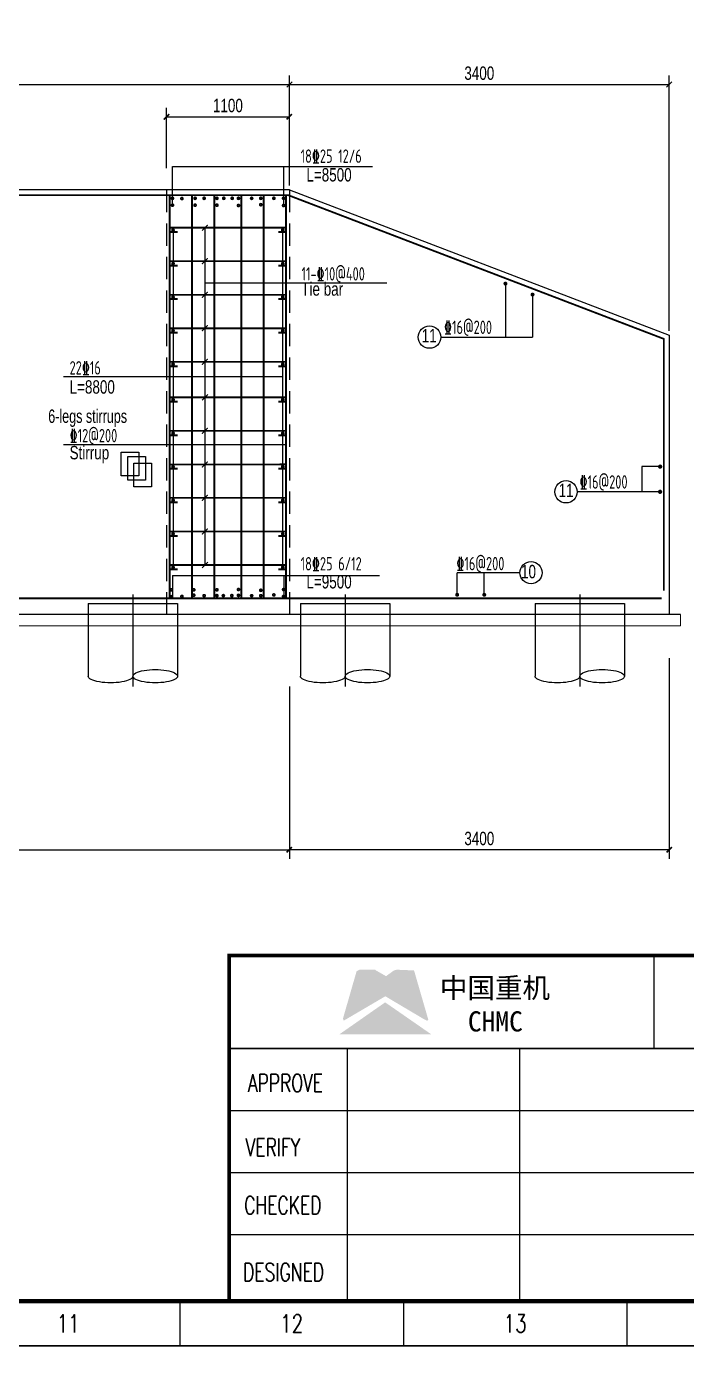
# Model space of a CAD drawing. Extents: x -84745 to 85, y -317996 to 13282.
# Drawn here: x -30417 to -15646, y -195808 to -166277 of the extents above; entities that cross this region are included whole.
import ezdxf
from ezdxf.enums import TextEntityAlignment as Align

# ---------------------------------------------------------------- set-up
doc = ezdxf.new("R2010")
doc.units = 0
doc.header["$LTSCALE"] = 2000
doc.header["$MEASUREMENT"] = 0
doc.linetypes.add('CENTER', pattern=[2, 1.25, -0.25, 0.25, -0.25])
doc.linetypes.add('HIDDEN', pattern=[0.375, 0.25, -0.125])
doc.layers.get('0').update_dxf_attribs({"linetype": 'CONTINUOUS'})
doc.layers.get('DEFPOINTS').update_dxf_attribs({"linetype": 'CONTINUOUS'})
for name, color, linetype in [('22', 7, 'CONTINUOUS'), ('3', 3, 'CONTINUOUS'), ('4', 2, 'CONTINUOUS'), ('6', 1, 'CONTINUOUS'), ('S', 1, 'CONTINUOUS'), ('S_01', 3, 'CONTINUOUS'), ('S_02', 151, 'CENTER'), ('S_03', 7, 'HIDDEN'), ('S_04', 2, 'CONTINUOUS'), ('S_05_DIMS', 7, 'CONTINUOUS'), ('TK', 1, 'CONTINUOUS')]:
    doc.layers.add(name, color=color, linetype=linetype)
doc.layers.add('S_04_TEXT', color=2, linetype='CONTINUOUS', lineweight=0)
doc.styles.add('FS', font='kstxt.shx', dxfattribs={"width": 0.75, "bigfont": 'kshz.shx'})
doc.styles.add('HZ', font='kstxt.shx', dxfattribs={"width": 0.75, "bigfont": 'kshz.shx'})
doc.styles.add('HZFS', font='SIMPLEX', dxfattribs={"width": 0.7, "bigfont": 'HZFS'})
doc.styles.add('KS', font='kstxt.shx', dxfattribs={"width": 0.75, "bigfont": 'kshz.shx'})
doc.styles.add('TK-HZ', font='txt.shx', dxfattribs={"width": 0.8, "bigfont": 'hztxt.shx'})
doc.styles.add('样3', font='tssdeng.shx', dxfattribs={"width": 0.7, "height": 300, "bigfont": 'tssdchn.shx'})
doc.dimstyles.new('Dim1', dxfattribs={"dimtxt": 300, "dimasz": 120, "dimexe": 200, "dimexo": 100, "dimgap": 100, "dimtad": 1, "dimdec": 0, "dimzin": 14, "dimdsep": 46, "dimtxsty": 'KS', "dimblk": 'ARCHTICK', "dimblk1": 'ARCHTICK', "dimblk2": 'ARCHTICK', "dimcen": -900, "dimclrd": 7, "dimclre": 7, "dimclrt": 2, "dimadec": 0, "dimazin": 0, "dimtfac": 1, "dimtdec": 0, "dimtix": 1, "dimtmove": 2, "dimatfit": 2, "dimfxl": 1, "dimtolj": 1, "dimtzin": 14, "dimarcsym": 0})
doc.dimstyles.new('KSDIM1', dxfattribs={"dimtxt": 300, "dimasz": 120, "dimexe": 200, "dimexo": 100, "dimgap": 100, "dimtad": 1, "dimdec": 0, "dimzin": 14, "dimdsep": 46, "dimtxsty": 'KS', "dimblk1": 'OBLIQUE', "dimblk2": 'OBLIQUE', "dimsah": 1, "dimcen": -900, "dimclrd": 7, "dimclre": 7, "dimclrt": 2, "dimazin": 3, "dimtfac": 1, "dimtdec": 0, "dimtix": 1, "dimtmove": 2, "dimatfit": 2, "dimfxl": 1, "dimtolj": 1, "dimtzin": 14, "dimlwd": -3, "dimarcsym": 0})

# ---------------------------------------------------------------- blocks, each defined once
blk = doc.blocks.new('Thick')
at = {"ltscale": 0.1, "const_width": 0.2}
blk.add_lwpolyline([(-0.5, -0.5), (0.5, 0.5)], dxfattribs=at)
blk = doc.blocks.new('_ArchTick')
at = {"color": 0, "linetype": 'ByBlock', "const_width": 0.3}
blk.add_lwpolyline([(-0.5, -0.5), (0.5, 0.5)], dxfattribs=at)
blk = doc.blocks.new('*D48')
at = {"color": 7, "lineweight": -2, "transparency": 16777216}
for p, q in [((-27283.91420035683, -169449.5916355243), (-27283.91420035683, -168098.2976698201)), ((-27283.91420035683, -168298.2976698201), (-24533.91395662761, -168298.2976698201)), ((-24533.91395662761, -169454.5223215357), (-24533.91395662761, -168098.2976698201))]:
    blk.add_line(p, q, dxfattribs=at)
at = {"layer": 'DEFPOINTS', "color": 0, "transparency": 16777216}
for p in [(-24533.91395662761, -168298.2976698201), (-27283.91420035683, -169549.5916355243), (-24533.91395662761, -169554.5223215357)]:
    blk.add_point(p, dxfattribs=at)
at = {"color": 7, "linetype": 'ByBlock', "lineweight": -2, "transparency": 16777216, "xscale": 120, "yscale": 120, "zscale": 120, "rotation": 180}
blk.add_blockref('_ArchTick', (-27283.91420035683, -168298.2976698201), dxfattribs=at)
at = {"color": 7, "linetype": 'ByBlock', "lineweight": -2, "transparency": 16777216, "xscale": 120, "yscale": 120, "zscale": 120}
blk.add_blockref('_ArchTick', (-24533.91395662761, -168298.2976698201), dxfattribs=at)
at = {"color": 2, "transparency": 16777216, "insert": (-25908.91407849222, -168048.2976698201), "char_height": 300, "attachment_point": 5, "style": 'KS'}
blk.add_mtext('\\A1;1100', dxfattribs=at)
blk = doc.blocks.new('*D52')
at = {"color": 7, "lineweight": -2, "transparency": 16777216}
for p, q in [((-16034.45966390871, -180410.0596933971), (-16034.45966390871, -184893.7199244562)), ((-24533.9263505421, -181039.0920405938), (-24533.9263505421, -184893.7199244562)), ((-16034.45966390871, -184693.7199244562), (-24533.9263505421, -184693.7199244562))]:
    blk.add_line(p, q, dxfattribs=at)
at = {"layer": 'DEFPOINTS', "color": 0, "transparency": 16777216}
for p in [(-16034.45966390871, -180310.0596933971), (-24533.9263505421, -180939.0920405938), (-24533.9263505421, -184693.7199244562)]:
    blk.add_point(p, dxfattribs=at)
at = {"color": 7, "linetype": 'ByBlock', "lineweight": -2, "transparency": 16777216, "xscale": 120, "yscale": 120, "zscale": 120, "rotation": 180}
blk.add_blockref('_ArchTick', (-24533.9263505421, -184693.7199244562), dxfattribs=at)
at = {"color": 7, "linetype": 'ByBlock', "lineweight": -2, "transparency": 16777216, "xscale": 120, "yscale": 120, "zscale": 120}
blk.add_blockref('_ArchTick', (-16034.45966390871, -184693.7199244562), dxfattribs=at)
at = {"color": 2, "transparency": 16777216, "insert": (-20284.1930072254, -184443.7199244562), "char_height": 300, "attachment_point": 5, "style": 'KS'}
blk.add_mtext('\\A1;3400', dxfattribs=at)
blk = doc.blocks.new('*D53')
at = {"color": 7, "lineweight": -2, "transparency": 16777216}
for p, q in [((-42783.9263505421, -184336.1596250964), (-42783.9263505421, -184893.7199244562)), ((-24533.9263505421, -184336.1596250964), (-24533.9263505421, -184893.7199244562)), ((-42783.9263505421, -184693.7199244562), (-24533.9263505421, -184693.7199244562))]:
    blk.add_line(p, q, dxfattribs=at)
at = {"layer": 'DEFPOINTS', "color": 0, "transparency": 16777216}
for p in [(-42783.9263505421, -184236.1596250964), (-24533.9263505421, -184236.1596250964), (-24533.9263505421, -184693.7199244562)]:
    blk.add_point(p, dxfattribs=at)
at = {"color": 7, "linetype": 'ByBlock', "lineweight": -2, "transparency": 16777216, "xscale": 120, "yscale": 120, "zscale": 120, "rotation": 180}
blk.add_blockref('_ArchTick', (-42783.9263505421, -184693.7199244562), dxfattribs=at)
at = {"color": 7, "linetype": 'ByBlock', "lineweight": -2, "transparency": 16777216, "xscale": 120, "yscale": 120, "zscale": 120}
blk.add_blockref('_ArchTick', (-24533.9263505421, -184693.7199244562), dxfattribs=at)
at = {"color": 2, "transparency": 16777216, "insert": (-33658.9263505421, -184443.7199244562), "char_height": 300, "attachment_point": 5, "style": 'KS'}
blk.add_mtext('\\A1;7300', dxfattribs=at)
blk = doc.blocks.new('A1-1')
at = {"layer": 'TK', "color": 7}
for p, q in [((57050, 999.9999999999997), (57050, -3.410605131648481e-13)), ((62050, 999.9999999999997), (62050, -3.410605131648481e-13)), ((67050, 999.9999999999997), (67050, -3.410605131648481e-13))]:
    blk.add_line(p, q, dxfattribs=at)
for points, const_width in [([(0, 0), (84100, 0), (84100, 59400), (3.637978807091713e-12, 59400)], 35), ([(2500, 999.9999999999997), (83100, 999.9999999999997), (83100, 58400), (2500.000000000004, 58400)], 100)]:
    blk.add_lwpolyline(points, close=True, dxfattribs=dict(at, const_width=const_width))
at = {"layer": 'TK', "color": 7, "style": 'TK-HZ', "width": 0.75}
for s, p in [('11', (54550, 499.9999999999997)), ('12', (59550, 499.9999999999997)), ('13', (64550, 499.9999999999997))]:
    blk.add_text(s, height=400, dxfattribs=at).set_placement(p, align=Align.MIDDLE_CENTER)
blk = doc.blocks.new('_OBLIQUE')
at = {"color": 1}
blk.add_line((-0.5, -0.5), (0.5, 0.5), dxfattribs=at)
blk = doc.blocks.new('*D243')
at = {"layer": 'DEFPOINTS', "color": 0, "transparency": 16777216}
for p in [(-24533.91395667654, -167574.6388490914), (-42783.9263505421, -168327.8688989898), (-24533.91395667654, -169932.976907869)]:
    blk.add_point(p, dxfattribs=at)
at = {"layer": 'S_05_DIMS', "color": 7, "lineweight": -2, "transparency": 16777216}
for p, q in [((-42783.9263505421, -168227.8688989898), (-42783.9263505421, -167374.6388490914)), ((-24533.91395667654, -169832.976907869), (-24533.91395667654, -167374.6388490914))]:
    blk.add_line(p, q, dxfattribs=at)
at = {"layer": 'S_05_DIMS', "color": 7, "lineweight": -3, "transparency": 16777216}
blk.add_line((-42783.9263505421, -167574.6388490914), (-24533.91395667654, -167574.6388490914), dxfattribs=at)
at = {"layer": 'S_05_DIMS', "color": 7, "linetype": 'ByBlock', "lineweight": -3, "transparency": 16777216, "xscale": 120, "yscale": 120, "zscale": 120, "rotation": 180}
blk.add_blockref('_OBLIQUE', (-42783.9263505421, -167574.6388490914), dxfattribs=at)
at = {"layer": 'S_05_DIMS', "color": 7, "linetype": 'ByBlock', "lineweight": -3, "transparency": 16777216, "xscale": 120, "yscale": 120, "zscale": 120}
blk.add_blockref('_OBLIQUE', (-24533.91395667654, -167574.6388490914), dxfattribs=at)
at = {"layer": 'S_05_DIMS', "color": 2, "transparency": 16777216, "insert": (-33658.92015360932, -167324.6388490914), "char_height": 300, "attachment_point": 5, "style": 'KS'}
blk.add_mtext('\\A1;7300', dxfattribs=at)
blk = doc.blocks.new('*D244')
at = {"layer": 'DEFPOINTS', "color": 0, "transparency": 16777216}
for p in [(-16034.46022530004, -167574.6388490914), (-24533.91395667654, -169932.976907869), (-16034.46022530004, -173184.3414049853)]:
    blk.add_point(p, dxfattribs=at)
at = {"layer": 'S_05_DIMS', "color": 7, "lineweight": -2, "transparency": 16777216}
for p, q in [((-24533.91395667654, -169832.976907869), (-24533.91395667654, -167374.6388490914)), ((-16034.46022530004, -173084.3414049853), (-16034.46022530004, -167374.6388490914))]:
    blk.add_line(p, q, dxfattribs=at)
at = {"layer": 'S_05_DIMS', "color": 7, "lineweight": -3, "transparency": 16777216}
blk.add_line((-24533.91395667654, -167574.6388490914), (-16034.46022530004, -167574.6388490914), dxfattribs=at)
at = {"layer": 'S_05_DIMS', "color": 7, "linetype": 'ByBlock', "lineweight": -3, "transparency": 16777216, "xscale": 120, "yscale": 120, "zscale": 120, "rotation": 180}
blk.add_blockref('_OBLIQUE', (-24533.91395667654, -167574.6388490914), dxfattribs=at)
at = {"layer": 'S_05_DIMS', "color": 7, "linetype": 'ByBlock', "lineweight": -3, "transparency": 16777216, "xscale": 120, "yscale": 120, "zscale": 120}
blk.add_blockref('_OBLIQUE', (-16034.46022530004, -167574.6388490914), dxfattribs=at)
at = {"layer": 'S_05_DIMS', "color": 2, "transparency": 16777216, "insert": (-20284.18709098829, -167324.6388490914), "char_height": 300, "attachment_point": 5, "style": 'KS'}
blk.add_mtext('\\A1;3400', dxfattribs=at)

msp = doc.modelspace()

# ---------------------------------------------------------------- hatches: boundary and pattern name
at = {"linetype": 'Continuous'}
for color, points in [(152, [(-21744.31054792296, -187393.3864454414), (-22129.70154951255, -187377.3284870397), (-22193.93338311951, -187393.3864454414), (-22370.57092552747, -187521.8501126479), (-22595.38234311457, -187393.3864454414), (-22611.44030152376, -187377.3284870397), (-22964.71538632106, -187377.3284870397), (-23028.94721992801, -187409.4444038432), (-23334.04842952754, -188469.2696582388), (-23317.99047111835, -188517.443533444), (-22386.62888391431, -187971.4729478444), (-21519.4991303135, -188485.3276166405), (-21455.2672967289, -188517.443533444), (-21423.15137991424, -188501.3855750423)]), (167, [(-22354.51296712201, -188132.0525318469), (-22370.57092552747, -188115.9945734452), (-22402.68684231977, -188115.9945734452), (-23414.33822151761, -188822.5447430472), (-21358.91954631101, -188822.5447430472)])]:
    msp.add_hatch(color=color, dxfattribs=at).paths.add_polyline_path(points)

# ---------------------------------------------------------------- linework, layer by layer
for p, q in [((-27149.33708197034, -170276.3982733019), (-27149.33708197034, -169410.4931482558)), ((-27149.33708197034, -169410.4931482558), (-22676.9066584134, -169410.4931482556)), ((-24654.77749111915, -170276.3982733019), (-24654.77749111915, -169410.4931482558)), ((-27136.08408162471, -170833.0451005568), (-27136.08408162471, -178369.0665998425)), ((-26424.21869814878, -170779.7992454401), (-26423.73047603188, -178324.3555341745)), ((-24684.83225982085, -170832.8885163695), (-24684.83225982085, -178368.9100156552)), ((-26424.13895925826, -172012.0141067971), (-22352.45277234762, -172012.0141067969)), ((-16645.28049994326, -176687.4624920809), (-18094.55038498803, -176687.4624920809)), ((-27149.33708197034, -178555.9154313703), (-22514.4311602208, -178555.9154313702)), ((-27149.33708197034, -178555.9154313703), (-27149.33708197034, -179070.9308038543)), ((-24654.77749111915, -178555.9154313702), (-24654.77749111915, -179070.8481872832))]:
    msp.add_line(p, q)
at = {"color": 7, "lineweight": -2}
msp.add_line((-25880.18079404648, -189141.3066375341), (-932.1807950970087, -189141.3066375341), dxfattribs=at)
at = {"color": 7}
for p, q in [((-25880.18079402413, -189141.3066375341), (-932.1807950970087, -189141.3066375341)), ((-25880.1807946984, -189141.306637549), (-932.1807946984027, -189141.306637549)), ((-23231.31058006476, -194823.9066374983), (-23231.31058006476, -189141.306637549)), ((-19380.83836582791, -194823.9066374983), (-19380.83836582791, -189141.306637549)), ((-25880.1807946984, -190527.306637549), (-932.1807946984027, -190527.306637549)), ((-25880.1807946984, -191913.306637549), (-932.1807946984027, -191913.306637549)), ((-25880.1807946984, -193299.306637549), (-932.1807946984027, -193299.306637549)), ((-25880.1807946984, -194823.9066375505), (-932.1807946760509, -194823.9066375505))]:
    msp.add_line(p, q, dxfattribs=at)
for points, const_width in [([(-25880.18079402413, -189141.3066375341), (-25880.18079402413, -187062.3066376235), (-932.1807950970087, -187062.3066376235), (-932.1807950970087, -189141.3066375341)], 83.15999999642372), ([(-25880.1807946984, -194823.9066375505), (-25880.1807946984, -187062.306637549)], 83.16), ([(-25880.1807946984, -187062.306637549), (-932.1807946984027, -187062.306637549)], 83.16)]:
    msp.add_lwpolyline(points, dxfattribs=dict(at, const_width=const_width))
msp.add_lwpolyline([(-25880.18079402413, -187062.3066376235), (-932.1807950038765, -187062.3066376235)], dxfattribs=at)
for centre in [(-21398.43414480913, -173227.5305478996), (-18344.55038498803, -176687.4624920809), (-19126.95529397389, -178496.4689795889)]:
    msp.add_circle(centre, 250)
at = {"layer": '22'}
msp.add_line((-16374.02259451266, -189141.3066375341), (-16374.02259451266, -187062.3066376235), dxfattribs=at)
msp.add_lwpolyline([(-25880.18079402413, -187062.3066376235), (-932.1807950970087, -187062.3066376235), (-932.1807950970087, -189141.3066375341), (-25880.18079402413, -189141.3066375341)], close=True, dxfattribs=at)
at = {"layer": '3'}
for p, q in [((-29033.9263505421, -179183.928967126), (-29033.92635054221, -180812.4609028579)), ((-29033.9263505421, -179184.7821188486), (-27033.9263505421, -179184.7821188486)), ((-27033.9263505421, -179183.928967126), (-27033.9263505421, -180812.4609028579)), ((-24285.2772676348, -179183.928967126), (-24285.27726763491, -180812.4609028579)), ((-24285.2772676348, -179184.7821188486), (-22285.2772676348, -179184.7821188486)), ((-22285.2772676348, -179183.928967126), (-22285.2772676348, -180812.4609028579)), ((-19035.2772676348, -179183.928967126), (-19035.27726763491, -180812.4609028579)), ((-19035.2772676348, -179184.7821188486), (-17035.2772676348, -179184.7821188486)), ((-17035.2772676348, -179183.928967126), (-17035.2772676348, -180812.4609028579))]:
    msp.add_line(p, q, dxfattribs=at)
at = {"layer": '3', "extrusion": (0, 0, -1)}
for centre, major_axis, start_param, end_param in [((-27533.9263505421, -180812.4609028579), (500.0000000000292, -9.801900267600233e-10), 3.141592653583191, 6.283185307172984), ((-22785.2772676348, -180812.4609028579), (500.0000000000292, -9.801900267600233e-10), 3.141592653583191, 6.283185307172984), ((-17535.2772676348, -180812.4609028579), (500.0000000000292, -9.801900267600233e-10), 3.141592653583191, 6.283185307172984), ((-28533.92635054221, -180812.4609028579), (-500.0000000000292, -9.801900267600233e-10), 3.141592653596394, 6.283185307186188), ((-27533.9263505421, -180812.4609028579), (-500.0000000000292, 9.801900267600233e-10), 3.14159265358319, 6.283185307172984), ((-23785.27726763491, -180812.4609028579), (-500.0000000000292, -9.801900267600233e-10), 3.141592653596394, 6.283185307186188), ((-22785.2772676348, -180812.4609028579), (-500.0000000000292, 9.801900267600233e-10), 3.14159265358319, 6.283185307172984), ((-18535.27726763491, -180812.4609028579), (-500.0000000000292, -9.801900267600233e-10), 3.141592653596394, 6.283185307186188), ((-17535.2772676348, -180812.4609028579), (-500.0000000000292, 9.801900267600233e-10), 3.14159265358319, 6.283185307172984)]:
    msp.add_ellipse(centre, major_axis=major_axis, ratio=0.2969202875174642, start_param=start_param, end_param=end_param, dxfattribs=at)
at = {"layer": '4'}
for p, q in [((-19699.16425976453, -171994.4212100274), (-19699.16425976435, -173227.5305478996)), ((-19093.13865667862, -172239.6777584262), (-19093.13865667883, -173227.5305478997)), ((-21148.43414480913, -173227.5305478996), (-19093.13865667883, -173227.5305478996)), ((-29588.13343390818, -174111.6030375821), (-24684.83225982082, -174111.603037582)), ((-29588.13343390818, -175627.9160822326), (-24607.01083062227, -175627.9160822326)), ((-16238.86570772583, -176123.8769566701), (-16645.28049994326, -176122.939539135)), ((-16645.28049994326, -176122.939539135), (-16645.28049994326, -176687.4624920809)), ((-16238.86570772583, -176687.4624920809), (-16645.28049994326, -176687.4624920809)), ((-20779.28792589802, -179027.0934634848), (-20779.28792589785, -178496.4689795888)), ((-19376.95529397389, -178496.4689795889), (-20779.28792589785, -178496.4689795889)), ((-20173.26232281212, -179027.1326805165), (-20173.26232281233, -178496.4689795889))]:
    msp.add_line(p, q, dxfattribs=at)
at = {"layer": '6'}
for points, const_width in [([(-48949.73575224458, -170050.2788214874), (-24561.93868942022, -170050.6259422981), (-16154.46003705055, -173267.4848004061), (-16155.26578887856, -178898.0516087172)], 40.17857142857143), ([(-27210.60487207318, -170029.7483172712), (-27211.1936755124, -179074.4064939371)], 45), ([(-26710.60487313267, -170029.7808670606), (-26711.1936765719, -179074.4390437265)], 45), ([(-26210.60487419217, -170029.81341685), (-26211.1936776314, -179074.4715935159)], 45), ([(-25607.37526686776, -170029.81341685), (-25606.78646342854, -179074.4715935159)], 45), ([(-25107.37526792726, -170029.7808670606), (-25106.78646448803, -179074.4390437265)], 45), ([(-24607.37526898675, -170029.7483172712), (-24606.78646554753, -179074.4064939371)], 45), ([(-27035.94807787328, -170877.9454206319), (-27210.6600893475, -170877.9454206319)], 45), ([(-24606.83530120329, -170779.9168516631), (-27211.14485082786, -170779.7483220011)], 40.17857142857143), ([(-24782.03207415786, -170877.9454206319), (-24607.32006268365, -170877.9454206319)], 45), ([(-24606.88383508292, -171529.9168500927), (-27211.19338470751, -171529.7483204307)], 40.17857142857143), ([(-27035.89925318873, -171627.9454253617), (-27210.61126466298, -171627.9454253617)], 45), ([(-24781.98324947331, -171627.9454253617), (-24607.27123799913, -171627.9454253617)], 45), ([(-27036.04514563257, -172377.9454174911), (-27210.75715710681, -172377.9454174911)], 45), ([(-24606.93236896255, -172279.9168485223), (-27211.24191858717, -172279.7483188603)], 40.17857142857143), ([(-24782.12914191715, -172377.9454174911), (-24607.41713044296, -172377.9454174911)], 45), ([(-24606.9809028422, -173029.916846952), (-27211.2904524668, -173029.74831729)], 40.17857142857143), ([(-27036.09367951223, -173127.9454159207), (-27210.80569098644, -173127.9454159207)], 45), ([(-24782.1776757968, -173127.9454159207), (-24607.46566432259, -173127.9454159207)], 45), ([(-16154.47132786292, -173266.3625095676), (-16155.27726642152, -178898.0516087172)], 40.17857142857143), ([(-27035.75277913515, -173877.9454395513), (-27210.46479060936, -173877.9454395513)], 45), ([(-24607.02943672186, -173779.9168453816), (-27211.33898634643, -173779.7483157196)], 40.17857142857143), ([(-24781.83677541972, -173877.9454395513), (-24607.12476394551, -173877.9454395513)], 45), ([(-27035.70106495138, -174672.3312800819), (-27210.4130764256, -174672.3312800819)], 45), ([(-24607.07797060149, -174574.2379673972), (-27211.38752022608, -174574.4064970592)], 40.17857142857143), ([(-24781.78506123596, -174672.3312800819), (-24607.07304976175, -174672.3312800819)], 45), ([(-27035.65400230426, -175422.3312786067), (-27210.36601377848, -175422.3312786067)], 45), ([(-24607.02943672186, -175324.2379658268), (-27211.33898634643, -175324.4064954888)], 40.17857142857143), ([(-24781.73799858884, -175422.3312786067), (-24607.02598711463, -175422.3312786067)], 45), ([(-27035.60341558313, -176172.3312769035), (-27210.31542705737, -176172.3312769035)], 45), ([(-24606.9809028422, -176074.2379642564), (-27211.2904524668, -176074.4064939184)], 40.17857142857143), ([(-24781.68741186771, -176172.3312769035), (-24606.97540039352, -176172.3312769035)], 45), ([(-24606.93236896255, -176824.237962686), (-27211.24191858717, -176824.406492348)], 40.17857142857143), ([(-27035.55693454498, -176922.3312754659), (-27210.26894601919, -176922.3312754659)], 45), ([(-24781.64093082956, -176922.3312754659), (-24606.92891935534, -176922.3312754659)], 45), ([(-27035.50840066532, -177672.3312738955), (-27210.22041213953, -177672.3312738955)], 45), ([(-24606.88383508292, -177574.2379611156), (-27211.19338470751, -177574.4064907776)], 40.17857142857143), ([(-24781.5923969499, -177672.3312738955), (-24606.88038547568, -177672.3312738955)], 45), ([(-24606.83530120329, -178324.2379595453), (-27211.14485082786, -178324.4064892073)], 40.17857142857143), ([(-27035.45694153076, -178422.3312721359), (-27210.16895300498, -178422.3312721359)], 45), ([(-24781.54093781534, -178422.3312721359), (-24606.82892634113, -178422.3312721359)], 45), ([(-16206.49834659991, -179070.5187132096), (-69393.69237916615, -179071.9279356146)], 40.17857142857143)]:
    msp.add_lwpolyline(points, dxfattribs=dict(at, const_width=const_width))
for points, const_width in [([(-27165.40377146359, -170133.1633732955, -1), (-27133.27039247709, -170111.9573374822, -1)], 45), ([(-26953.74828261072, -170139.3802822861, -1), (-26921.61490362433, -170118.1742464728, -1)], 45), ([(-26659.50292247524, -170133.1633732955, -1), (-26627.36954348874, -170111.9573374822, -1)], 45), ([(-26424.85074351162, -170133.1633732955, 1), (-26456.984122498, -170111.9573374822, 1)], 45), ([(-26170.2356246946, -170133.1633732955, -1), (-26138.10224570821, -170111.9573374822, -1)], 45), ([(-26016.55313043719, -170133.1633732955, -1), (-25984.41975145081, -170111.9573374822, -1)], 45), ([(-25828.33524421182, -170133.1633732955, -1), (-25796.20186522543, -170111.9573374822, -1)], 45), ([(-25688.93261311877, -170133.1633732955, -1), (-25656.79923413238, -170111.9573374822, -1)], 45), ([(-25393.17133435352, -170133.1633732955, -1), (-25361.03795536714, -170111.9573374822, -1)], 45), ([(-25188.93375379314, -170133.1633732955, -1), (-25156.80037480676, -170111.9573374822, -1)], 45), ([(-24864.27379525446, -170133.1633732955, 1), (-24896.40717424084, -170111.9573374822, 1)], 45), ([(-24646.61909810842, -170133.1633732955, 1), (-24678.75247709481, -170111.9573374822, 1)], 45), ([(-27165.40377146359, -170287.0012912085, -1), (-27133.27039247709, -170265.7952553952, -1)], 45), ([(-26659.31346014833, -170287.0012912085, -1), (-26627.18008116182, -170265.7952553952, -1)], 45), ([(-26170.2356246946, -170287.0012912085, -1), (-26138.10224570821, -170265.7952553952, -1)], 45), ([(-25688.93261311877, -170293.2739026822, -1), (-25656.79923413238, -170272.0678668689, -1)], 45), ([(-25188.93375379314, -170275.7356346374, -1), (-25156.80037480676, -170254.5295988241, -1)], 45), ([(-24646.61909810842, -170293.218200199, 1), (-24678.75247709481, -170272.0121643858, 1)], 45), ([(-27152.15077111796, -170822.4420826501, 1), (-27120.01739213146, -170843.6481184634, 0.9999999999999999)], 45), ([(-24665.82938091319, -170822.4420826501, -1), (-24697.96275989969, -170843.6481184634, -0.9999999999999999)], 45), ([(-27152.10194643341, -171572.44208738, 1), (-27119.96856744691, -171593.6481231933, 0.9999999999999999)], 45), ([(-24665.78055622864, -171572.44208738, -1), (-24697.91393521514, -171593.6481231933, -0.9999999999999999)], 45), ([(-19721.44020925752, -172030.9977581286, -0.9999999999999999), (-19676.88831027142, -172030.9977581286, -1)], 44.55189898049497), ([(-27152.24783887724, -172322.4420795093, 1), (-27120.11445989074, -172343.6481153227, 0.9999999999999999)], 45), ([(-24665.92644867247, -172322.4420795093, -1), (-24698.05982765897, -172343.6481153227, -0.9999999999999999)], 45), ([(-19115.41460617176, -172276.2150894958, -0.9999999999999999), (-19070.86270718566, -172276.2150894958, -1)], 44.55189898049497), ([(-27152.2963727569, -173072.442077939, 1), (-27120.1629937704, -173093.6481137523, 0.9999999999999999)], 45), ([(-24665.97498255213, -173072.442077939, -1), (-24698.10836153863, -173093.6481137523, -0.9999999999999999)], 45), ([(-27151.95547237982, -173822.4421015696, 1), (-27119.82209339332, -173843.6481373829, 0.9999999999999999)], 45), ([(-24665.63408217505, -173822.4421015696, -1), (-24697.76746116155, -173843.6481373829, -0.9999999999999999)], 45), ([(-27151.90375819606, -174616.8279421001, 1), (-27119.77037920956, -174638.0339779134, 0.9999999999999999)], 45), ([(-24665.58236799129, -174616.8279421001, -1), (-24697.71574697779, -174638.0339779134, -0.9999999999999999)], 45), ([(-27151.85669554894, -175366.8279406249, 1), (-27119.72331656243, -175388.0339764383, 0.9999999999999999)], 45), ([(-24665.53530534416, -175366.8279406249, -1), (-24697.66868433067, -175388.0339764383, -0.9999999999999999)], 45), ([(-27151.8061088278, -176116.8279389217, 1), (-27119.6727298413, -176138.033974735, 0.9999999999999999)], 45), ([(-24665.48471862303, -176116.8279389217, -1), (-24697.61809760953, -176138.033974735, -0.9999999999999999)], 45), ([(-27151.75962778965, -176866.8279374842, 1), (-27119.62624880315, -176888.0339732975, 0.9999999999999999)], 45), ([(-24665.43823758488, -176866.8279374842, -1), (-24697.57161657138, -176888.0339732975, -0.9999999999999999)], 45), ([(-27151.71109390999, -177616.8279359138, 1), (-27119.57771492349, -177638.0339717271, 0.9999999999999999)], 45), ([(-24665.38970370522, -177616.8279359138, -1), (-24697.52308269172, -177638.0339717271, -0.9999999999999999)], 45), ([(-27151.65963477544, -178366.8279341541, 1), (-27119.52625578894, -178388.0339699674, 0.9999999999999999)], 45), ([(-24665.33824457067, -178366.8279341541, -1), (-24697.47162355717, -178388.0339699674, -0.9999999999999999)], 45), ([(-27184.65377146365, -178869.062482604, 1), (-27152.52039247715, -178890.2685184172, 1)], 45), ([(-26688.45269712129, -178869.062482604, 1), (-26656.31931813479, -178890.2685184172, 1)], 45), ([(-26170.2356246946, -178869.062482604, 1), (-26138.10224570821, -178890.2685184172, 1)], 45), ([(-25688.93261311877, -178862.7898711303, 1), (-25656.79923413238, -178883.9959069435, 1)], 45), ([(-25188.93375379314, -178880.328139175, 1), (-25156.80037480676, -178901.5341749883, 1)], 45), ([(-24864.27379525446, -178983.2273305574, -1), (-24896.40717424084, -179004.4333663707, -1)], 45), ([(-24646.61909810842, -178862.8455736134, -1), (-24678.75247709481, -178884.0516094266, -1)], 45), ([(-20757.01197640492, -178990.5561324153, -0.9999999999999999), (-20801.56387539102, -178990.5561324153, -1)], 44.55189898049497), ([(-20150.98637331916, -178990.5561324153, -0.9999999999999999), (-20195.53827230526, -178990.5561324153, -1)], 44.55189898049497), ([(-27184.65377146365, -179022.900400517, 1), (-27152.52039247715, -179044.1064363302, 1)], 45), ([(-26953.74828261072, -179016.6834915264, 1), (-26921.61490362433, -179037.8895273396, 1)], 45), ([(-26688.45269712129, -178989.444239548, 1), (-26656.31931813479, -179010.6502753613, 1)], 45), ([(-26424.85074351162, -179000.7098961191, -1), (-26456.984122498, -179021.9159319323, -1)], 45), ([(-26170.2356246946, -178999.157318539, 1), (-26138.10224570821, -179020.3633543522, 1)], 45), ([(-26026.91374802757, -178999.157318539, 1), (-25994.78036904119, -179020.3633543522, 1)], 45), ([(-25836.96909220381, -178999.157318539, 1), (-25804.83571321742, -179020.3633543522, 1)], 45), ([(-25688.93261311877, -178992.8847070653, 1), (-25656.79923413238, -179014.0907428786, 1)], 45), ([(-25393.17133435352, -179000.7098961191, 1), (-25361.03795536714, -179021.9159319323, 1)], 45), ([(-25188.93375379314, -179000.7098961191, 1), (-25156.80037480676, -179021.9159319323, 1)], 45), ([(-24646.61909810842, -179016.6834915264, -1), (-24678.75247709481, -179037.8895273396, -1)], 45)]:
    msp.add_lwpolyline(points, format="xyb", close=True, dxfattribs=dict(at, const_width=const_width))
at = {"layer": 'S', "const_width": 45}
for points in [[(-16238.86570772583, -176148.8769566701, -1), (-16238.86570772583, -176098.8769566702, -1)], [(-16238.86570772583, -176712.462492081, -1), (-16238.86570772583, -176662.4624920809, -1)]]:
    msp.add_lwpolyline(points, format="xyb", close=True, dxfattribs=at)
at = {"layer": 'S_01'}
for p, q in [((-24533.91395667654, -169932.976907869), (-61033.91395601541, -169934.3456525067)), ((-24533.91487361134, -169932.976907869), (-16034.45966390868, -173184.3414049853)), ((-16034.46022530004, -173184.3414049853), (-16035.27726763462, -179434.341346857)), ((-15785.27726763462, -179434.341346857), (-69532.56303953509, -179434.341346857))]:
    msp.add_line(p, q, dxfattribs=at)
for points in [[(-28294.93054734341, -175803.4848267268), (-27902.82086282207, -175803.4848267268), (-27902.82086282207, -176331.1273365374), (-28294.93054734341, -176331.1273365374)], [(-28144.26854214615, -175900.4938568202), (-27752.15885762482, -175900.4938568202), (-27752.15885762482, -176428.1363666309), (-28144.26854214615, -176428.1363666309)], [(-28011.47372227193, -176047.911067374), (-27619.36403775059, -176047.911067374), (-27619.36403775059, -176575.5535771846), (-28011.47372227193, -176575.5535771846)]]:
    msp.add_lwpolyline(points, close=True, dxfattribs=at)
at = {"layer": 'S_02'}
for p, q in [((-28033.9263505421, -178984.0262460935), (-28033.9263505421, -181041.2632738974)), ((-23285.2772676348, -178984.0262460935), (-23285.2772676348, -181041.2632738974)), ((-18035.2772676348, -178984.0262460935), (-18035.2772676348, -181041.2632738974))]:
    msp.add_line(p, q, dxfattribs=at)
at = {"layer": 'S_03'}
for p, q in [((-27283.91395695384, -169932.9769078689), (-27282.56333380779, -179435.5155646935)), ((-24533.91395667654, -169932.976907869), (-24532.56364781001, -179433.3053164298))]:
    msp.add_line(p, q, dxfattribs=at)
at = {"layer": 'S_04_TEXT'}
for p, q in [((-15785.27726763462, -179434.341346857), (-69782.56303953509, -179434.341346857)), ((-15785.27726763462, -179684.341346857), (-15785.27726763462, -179434.341346857)), ((-15785.27726763462, -179684.341346857), (-69782.56303953509, -179684.341346857))]:
    msp.add_line(p, q, dxfattribs=at)

# ---------------------------------------------------------------- block references
at = {"layer": '4', "xscale": 130, "yscale": 130, "zscale": 130}
for p in [(-26424.2186981488, -170779.7992454401), (-26424.17016426874, -171529.7992501512), (-26424.1216303887, -172279.7992548622), (-26424.36429978775, -173029.799240729), (-26424.4128336674, -173779.7992391586), (-26423.97314543014, -174574.3555420264), (-26423.92461155051, -175324.355540456), (-26423.87607767085, -176074.3555388857), (-26423.82754379119, -176824.3555373153), (-26423.77900991157, -177574.3555357449), (-26423.73047603191, -178324.3555341745)]:
    msp.add_blockref('Thick', p, dxfattribs=at)
at = {"layer": 'TK', "color": 7}
msp.add_blockref('A1-1', (-84032.18079467615, -195790.0695383634), dxfattribs=at)

# ---------------------------------------------------------------- texts
for s, style, width, p in [('18%%13225 12/6', '样3', 0.7, (-24282.06642018304, -169328.9383410036)), ('11-%%13210@400', '样3', 0.7, (-24261.94934119757, -171961.974174144)), ('11', 'FS', 0.75, (-21573.10595078896, -173344.3145848553)), ('%%13216@200', '样3', 0.7, (-21074.18683643253, -173157.2101310573)), ('22%%13216', '样3', 0.7, (-29450.34105697293, -174064.0219619926)), ('%%13212@200', '样3', 0.7, (-29450.34105697293, -175580.3350066431)), ('Stirrup', 'FS', 0.75, (-29450.34105697293, -175961.1744095132)), ('%%13216@200', '样3', 0.7, (-18042.10083987178, -176617.1420752386)), ('11', 'FS', 0.75, (-18509.54889884681, -176804.2465290366)), ('18%%13225 6/12', '样3', 0.7, (-24282.06642018304, -178447.3424959199)), ('%%13216@200', '样3', 0.7, (-20796.73722088976, -178443.4344357255)), ('10', 'FS', 0.75, (-19350.73667440725, -178621.9926349409))]:
    msp.add_text(s, height=300, dxfattribs=dict(style=style, width=width)).set_placement(p)
at = {"color": 7, "style": 'HZFS', "width": 0.7}
for s, p in [('APPROVE', (-25461.40498186018, -190110.864020073)), ('VERIFY', (-25510.24106175195, -191549.6973541315)), ('CHECKED', (-25543.09671900536, -192846.3932213049)), ('DESIGNED', (-25568.6769560885, -194340.8336806308))]:
    msp.add_text(s, height=400, dxfattribs=at).set_placement(p)
at = {"char_height": 451.6300800000001, "attachment_point": 1}
for s, width, insert in [('{\\fSimSun|b0|i0|c134|p2;中国重机}', 2867.736070473301, (-21166.95042806606, -187557.9753459703)), ('{\\fSimSun|b0|i0|c134|p2;CHMC}', 773.3030833978964, (-20539.68642807867, -188307.2073459711))]:
    msp.add_mtext_dynamic_manual_height_columns(s, width=width, gutter_width=12.5, heights=[0], dxfattribs=dict(at, insert=insert))
at = {"layer": '4', "style": 'FS', "width": 0.75}
for s, p in [('L=8500', (-24152.37978411138, -169746.3002671123)), ('Tie bar', (-24266.82486778592, -172300.1567383763)), ('L=8800', (-29450.17106468928, -174492.0493410587)), ('L=9500', (-24151.388298213, -178849.1596154141))]:
    msp.add_text(s, height=300, dxfattribs=at).set_placement(p)
at = {"layer": 'S_04', "style": 'HZ', "width": 0.7}
msp.add_text('6-legs stirrups', height=300, dxfattribs=at).set_placement((-29928.24920739663, -175146.3235836788))

# ---------------------------------------------------------------- dimensions: what is measured, and where the dimension line sits
dim = msp.add_linear_dim(base=(-24533.91395662761, -168298.2976698201), p1=(-27283.91420035683, -169549.5916355243), p2=(-24533.91395662761, -169554.5223215357), dimstyle='Dim1', override={"dimlfac": 0.4})
dim.commit()
dim.dimension.update_dxf_attribs({"geometry": '*D48', "text_midpoint": (-25908.91407849222, -168048.2976698201)})
for p1, p2, override, picture, middle in [((-16034.45966390871, -180310.0596933971), (-24533.9263505421, -180939.0920405938), {"dimlfac": 0.4}, '*D52', (-20284.1930072254, -184443.7199244562)), ((-42783.9263505421, -184236.1596250964), (-24533.9263505421, -184236.1596250964), {"dimlfac": 0.4, "dimtxsty": 'KS'}, '*D53', (-33658.9263505421, -184443.7199244562))]:
    dim = msp.add_linear_dim(base=(-24533.9263505421, -184693.7199244562), p1=p1, p2=p2, angle=180, dimstyle='Dim1', override=override)
    dim.commit()
    dim.dimension.update_dxf_attribs({"geometry": picture, "text_midpoint": middle})
at = {"layer": 'S_05_DIMS'}
for base, p1, p2, picture, middle in [((-24533.91395667654, -167574.6388490914), (-42783.9263505421, -168327.8688989898), (-24533.91395667654, -169932.976907869), '*D243', (-33658.92015360932, -167324.6388490914)), ((-16034.46022530004, -167574.6388490914), (-24533.91395667654, -169932.976907869), (-16034.46022530004, -173184.3414049853), '*D244', (-20284.18709098829, -167324.6388490914))]:
    dim = msp.add_linear_dim(base=base, p1=p1, p2=p2, dimstyle='KSDIM1', override={"dimlfac": 0.4, "dimzin": 8}, dxfattribs=at)
    dim.commit()
    dim.dimension.update_dxf_attribs({"geometry": picture, "text_midpoint": middle})

doc.saveas('drawing.dxf')
